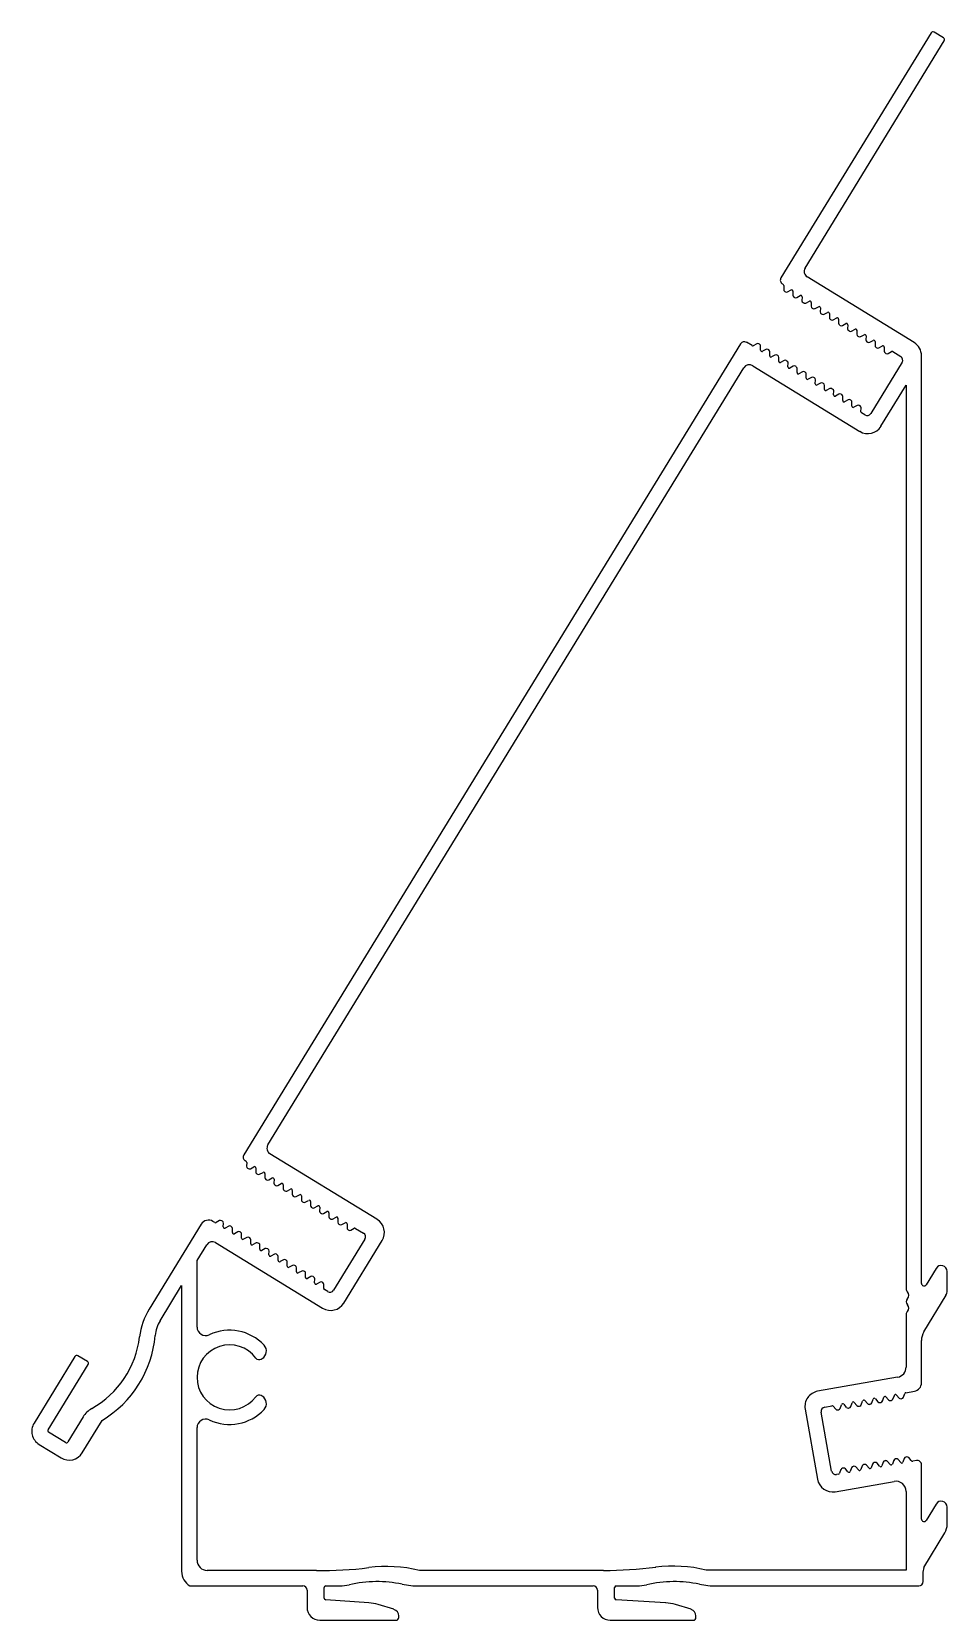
# Model space of a CAD drawing. Extents: x 2086 to 2192, y 1534 to 1719.
import ezdxf

# ---------------------------------------------------------------- set-up
doc = ezdxf.new("R2010")
doc.units = 0
doc.layers.get('0').update_dxf_attribs({"linetype": 'CONTINUOUS'})

msp = doc.modelspace()

# ---------------------------------------------------------------- linework, layer by layer
for p, q in [((2190.61, 1719.04), (2173.08, 1690.43)), ((2192.07, 1718.44), (2190.96, 1719.12)), ((2175.9, 1691.58), (2192.15, 1718.1)), ((2188.62, 1682.9), (2176.14, 1690.55)), ((2173.25, 1689.74), (2173.35, 1689.68)), ((2173.42, 1689.54), (2173.41, 1689.08)), ((2173.53, 1688.86), (2173.61, 1688.81)), ((2173.86, 1688.81), (2174.27, 1689.03)), ((2174.49, 1688.89), (2174.48, 1688.43)), ((2174.6, 1688.21), (2174.68, 1688.16)), ((2174.93, 1688.15), (2175.33, 1688.37)), ((2175.56, 1688.24), (2175.54, 1687.78)), ((2175.66, 1687.56), (2175.74, 1687.51)), ((2175.99, 1687.5), (2176.4, 1687.72)), ((2176.62, 1687.58), (2176.61, 1687.12)), ((2176.73, 1686.9), (2176.81, 1686.85)), ((2177.06, 1686.85), (2177.47, 1687.07)), ((2177.69, 1686.93), (2177.68, 1686.47)), ((2177.79, 1686.25), (2177.88, 1686.2)), ((2178.13, 1686.19), (2178.53, 1686.41)), ((2178.75, 1686.28), (2178.74, 1685.82)), ((2178.86, 1685.6), (2178.94, 1685.55)), ((2179.19, 1685.54), (2179.6, 1685.76)), ((2179.82, 1685.63), (2179.81, 1685.16)), ((2179.93, 1684.94), (2180.01, 1684.89)), ((2180.26, 1684.89), (2180.66, 1685.11)), ((2180.88, 1684.97), (2180.87, 1684.51)), ((2180.99, 1684.29), (2181.07, 1684.24)), ((2181.32, 1684.23), (2181.73, 1684.45)), ((2181.95, 1684.32), (2181.94, 1683.86)), ((2182.06, 1683.64), (2182.14, 1683.59)), ((2182.39, 1683.58), (2182.79, 1683.8)), ((2183.02, 1683.67), (2183, 1683.2)), ((2183.45, 1682.93), (2183.86, 1683.15)), ((2168.38, 1682.76), (2110.38, 1588.11)), ((2169.71, 1682.53), (2169.07, 1682.92)), ((2170.26, 1682.74), (2169.86, 1682.52)), ((2170.59, 1682.69), (2170.51, 1682.74)), ((2170.7, 1682.01), (2170.71, 1682.47)), ((2171.33, 1682.09), (2170.92, 1681.87)), ((2171.66, 1682.04), (2171.58, 1682.08)), ((2171.77, 1681.35), (2171.78, 1681.82)), ((2172.39, 1681.44), (2171.99, 1681.22)), ((2172.72, 1681.38), (2172.64, 1681.43)), ((2183.12, 1682.98), (2183.2, 1682.93)), ((2184.08, 1683.01), (2184.07, 1682.55)), ((2184.19, 1682.33), (2184.27, 1682.28)), ((2184.52, 1682.28), (2184.93, 1682.5)), ((2185.15, 1682.36), (2185.14, 1681.9)), ((2185.26, 1681.68), (2185.34, 1681.63)), ((2185.59, 1681.62), (2185.99, 1681.84)), ((2186.14, 1681.84), (2187.06, 1681.28)), ((2188.63, 1682.89), (2188.62, 1682.9)), ((2189.49, 1573.11), (2189.49, 1681.36)), ((2113.2, 1589.26), (2168.76, 1679.94)), ((2169.79, 1680.19), (2182.29, 1672.53)), ((2172.83, 1680.7), (2172.84, 1681.16)), ((2173.46, 1680.79), (2173.05, 1680.56)), ((2173.79, 1680.73), (2173.71, 1680.78)), ((2173.9, 1680.05), (2173.91, 1680.51)), ((2174.52, 1680.13), (2174.12, 1679.91)), ((2174.86, 1680.08), (2174.77, 1680.13)), ((2174.96, 1679.39), (2174.98, 1679.86)), ((2175.59, 1679.48), (2175.18, 1679.26)), ((2175.92, 1679.42), (2175.84, 1679.47)), ((2187.22, 1680.59), (2183.57, 1674.62)), ((2176.03, 1678.74), (2176.04, 1679.2)), ((2176.66, 1678.83), (2176.25, 1678.61)), ((2176.99, 1678.77), (2176.91, 1678.82)), ((2177.09, 1678.09), (2177.11, 1678.55)), ((2177.72, 1678.17), (2177.32, 1677.95)), ((2178.05, 1678.12), (2177.97, 1678.17)), ((2178.16, 1677.43), (2178.17, 1677.9)), ((2178.79, 1677.52), (2178.38, 1677.3)), ((2184.76, 1673.13), (2187.69, 1677.91)), ((2187.69, 1677.91), (2187.69, 1572.47)), ((2179.12, 1677.46), (2179.04, 1677.51)), ((2179.23, 1676.78), (2179.24, 1677.24)), ((2179.85, 1676.87), (2179.45, 1676.65)), ((2180.18, 1676.81), (2180.1, 1676.86)), ((2180.29, 1676.13), (2180.3, 1676.59)), ((2180.92, 1676.21), (2180.51, 1675.99)), ((2181.25, 1676.16), (2181.17, 1676.21)), ((2181.36, 1675.48), (2181.37, 1675.94)), ((2181.99, 1675.56), (2181.58, 1675.34)), ((2182.32, 1675.5), (2182.24, 1675.55)), ((2182.42, 1674.82), (2182.44, 1675.28)), ((2182.88, 1674.46), (2182.5, 1674.69)), ((2110.55, 1587.43), (2110.65, 1587.36)), ((2110.73, 1587.23), (2110.71, 1586.77)), ((2111.16, 1586.49), (2111.57, 1586.71)), ((2125.92, 1580.59), (2113.44, 1588.23)), ((2110.83, 1586.55), (2110.91, 1586.5)), ((2111.79, 1586.58), (2111.78, 1586.11)), ((2111.9, 1585.89), (2111.98, 1585.84)), ((2112.23, 1585.84), (2112.64, 1586.06)), ((2112.86, 1585.92), (2112.84, 1585.46)), ((2112.96, 1585.24), (2113.05, 1585.19)), ((2113.3, 1585.19), (2113.7, 1585.41)), ((2113.92, 1585.27), (2113.91, 1584.81)), ((2114.03, 1584.59), (2114.11, 1584.54)), ((2114.36, 1584.53), (2114.77, 1584.75)), ((2114.99, 1584.62), (2114.98, 1584.15)), ((2115.1, 1583.94), (2115.18, 1583.89)), ((2115.43, 1583.88), (2115.83, 1584.1)), ((2116.05, 1583.96), (2116.04, 1583.5)), ((2116.16, 1583.28), (2116.24, 1583.23)), ((2116.49, 1583.23), (2116.9, 1583.45)), ((2117.12, 1583.31), (2117.11, 1582.85)), ((2117.23, 1582.63), (2117.31, 1582.58)), ((2117.56, 1582.57), (2117.96, 1582.79)), ((2118.19, 1582.66), (2118.17, 1582.2)), ((2118.29, 1581.98), (2118.37, 1581.93)), ((2118.62, 1581.92), (2119.03, 1582.14)), ((2119.25, 1582), (2119.24, 1581.54)), ((2119.36, 1581.32), (2119.44, 1581.27)), ((2119.69, 1581.27), (2120.1, 1581.49)), ((2120.32, 1581.35), (2120.31, 1580.89)), ((2105.42, 1580.01), (2099.35, 1570.11)), ((2107.01, 1580.21), (2106.79, 1580.34)), ((2107.56, 1580.43), (2107.16, 1580.21)), ((2107.89, 1580.37), (2107.81, 1580.42)), ((2108, 1579.69), (2108.01, 1580.15)), ((2108.63, 1579.78), (2108.22, 1579.56)), ((2108.96, 1579.72), (2108.88, 1579.77)), ((2109.07, 1579.04), (2109.08, 1579.5)), ((2120.42, 1580.67), (2120.51, 1580.62)), ((2120.76, 1580.61), (2121.16, 1580.83)), ((2121.38, 1580.7), (2121.37, 1580.24)), ((2121.49, 1580.02), (2121.57, 1579.97)), ((2121.82, 1579.96), (2122.23, 1580.18)), ((2122.45, 1580.04), (2122.44, 1579.58)), ((2122.56, 1579.36), (2122.64, 1579.31)), ((2122.89, 1579.31), (2123.29, 1579.53)), ((2123.44, 1579.52), (2124.36, 1578.96)), ((2125.94, 1580.58), (2125.92, 1580.59)), ((2104.93, 1575.77), (2106.06, 1577.62)), ((2107.1, 1577.87), (2119.59, 1570.22)), ((2109.69, 1579.12), (2109.29, 1578.9)), ((2110.03, 1579.07), (2109.94, 1579.12)), ((2110.13, 1578.39), (2110.14, 1578.85)), ((2110.76, 1578.47), (2110.35, 1578.25)), ((2111.09, 1578.41), (2111.01, 1578.46)), ((2111.2, 1577.73), (2111.21, 1578.19)), ((2111.83, 1577.82), (2111.42, 1577.6)), ((2112.16, 1577.76), (2112.08, 1577.81)), ((2112.26, 1577.08), (2112.28, 1577.54)), ((2124.52, 1578.27), (2120.87, 1572.31)), ((2122.06, 1570.81), (2126.53, 1578.1)), ((2104.93, 1568.01), (2104.93, 1575.77)), ((2112.89, 1577.16), (2112.49, 1576.94)), ((2113.22, 1577.11), (2113.14, 1577.16)), ((2113.33, 1576.43), (2113.34, 1576.89)), ((2113.96, 1576.51), (2113.55, 1576.29)), ((2114.29, 1576.45), (2114.21, 1576.5)), ((2114.4, 1575.77), (2114.41, 1576.24)), ((2115.02, 1575.86), (2114.62, 1575.64)), ((2115.35, 1575.8), (2115.27, 1575.85)), ((2115.46, 1575.12), (2115.47, 1575.58)), ((2116.09, 1575.2), (2115.68, 1574.98)), ((2116.42, 1575.15), (2116.34, 1575.2)), ((2116.53, 1574.47), (2116.54, 1574.93)), ((2117.15, 1574.55), (2116.75, 1574.33)), ((2117.49, 1574.5), (2117.4, 1574.55)), ((2117.59, 1573.81), (2117.61, 1574.28)), ((2118.22, 1573.9), (2117.81, 1573.68)), ((2118.55, 1573.84), (2118.47, 1573.89)), ((2191.19, 1574.85), (2190.05, 1572.95)), ((2192.49, 1572.25), (2192.49, 1574.49)), ((2100.62, 1568.75), (2103.13, 1572.84)), ((2103.13, 1572.84), (2103.13, 1539.51)), ((2118.66, 1573.16), (2118.67, 1573.62)), ((2119.29, 1573.25), (2118.88, 1573.03)), ((2119.62, 1573.19), (2119.54, 1573.24)), ((2119.72, 1572.51), (2119.74, 1572.97)), ((2120.18, 1572.14), (2119.8, 1572.38)), ((2189.78, 1567.46), (2192.35, 1571.73)), ((2187.69, 1569.48), (2187.69, 1563.34)), ((2189.49, 1561.51), (2189.49, 1566.43)), ((2090.68, 1564.58), (2085.91, 1556.79)), ((2092.14, 1563.98), (2091.03, 1564.66)), ((2087.55, 1556.02), (2092.22, 1563.64)), ((2112.43, 1564.28), (2112.53, 1564.33)), ((2186.7, 1562.16), (2177.36, 1560.51)), ((2112.53, 1559.95), (2112.43, 1560.01)), ((2180, 1558.52), (2180.16, 1558.95)), ((2180.42, 1559), (2180.71, 1558.64)), ((2181.23, 1558.73), (2181.39, 1559.17)), ((2181.65, 1559.21), (2181.94, 1558.86)), ((2182.46, 1558.95), (2182.62, 1559.38)), ((2182.88, 1559.43), (2183.18, 1559.08)), ((2183.41, 1558.99), (2183.5, 1559.01)), ((2183.7, 1559.17), (2183.85, 1559.6)), ((2184.11, 1559.65), (2184.41, 1559.29)), ((2184.64, 1559.21), (2184.74, 1559.22)), ((2184.93, 1559.38), (2185.08, 1559.82)), ((2185.34, 1559.86), (2185.64, 1559.51)), ((2185.87, 1559.42), (2185.97, 1559.44)), ((2186.16, 1559.6), (2186.32, 1560.04)), ((2186.57, 1560.08), (2186.87, 1559.73)), ((2187.1, 1559.64), (2187.2, 1559.66)), ((2187.39, 1559.82), (2187.55, 1560.25)), ((2187.66, 1560.35), (2188.67, 1560.53)), ((2091.64, 1557.52), (2089.85, 1554.61)), ((2091.53, 1553.34), (2093.85, 1557.12)), ((2175.9, 1558.43), (2177.35, 1550.25)), ((2179, 1551.21), (2177.79, 1558.09)), ((2178.19, 1558.67), (2179.04, 1558.83)), ((2179.19, 1558.78), (2179.48, 1558.42)), ((2179.72, 1558.34), (2179.81, 1558.36)), ((2180.95, 1558.56), (2181.04, 1558.57)), ((2182.18, 1558.77), (2182.27, 1558.79)), ((2089.57, 1554.54), (2087.61, 1555.74)), ((2104.93, 1540.81), (2104.93, 1556.27)), ((2086.5, 1554.31), (2089.06, 1552.74)), ((2180.38, 1551.55), (2180.28, 1551.53)), ((2181.32, 1551.59), (2181.16, 1551.16)), ((2181.61, 1551.77), (2181.51, 1551.75)), ((2182.14, 1551.33), (2181.84, 1551.68)), ((2182.55, 1551.81), (2182.4, 1551.37)), ((2182.84, 1551.98), (2182.74, 1551.97)), ((2183.37, 1551.55), (2183.07, 1551.9)), ((2183.78, 1552.02), (2183.63, 1551.59)), ((2184.07, 1552.2), (2183.98, 1552.19)), ((2184.6, 1551.76), (2184.3, 1552.12)), ((2185.02, 1552.24), (2184.86, 1551.81)), ((2185.3, 1552.42), (2185.21, 1552.4)), ((2185.83, 1551.98), (2185.54, 1552.33)), ((2186.25, 1552.46), (2186.09, 1552.02)), ((2186.53, 1552.64), (2186.44, 1552.62)), ((2187.06, 1552.2), (2186.77, 1552.55)), ((2187.48, 1552.68), (2187.32, 1552.24)), ((2187.76, 1552.85), (2187.67, 1552.84)), ((2188.28, 1552.44), (2188, 1552.77)), ((2188.91, 1552.45), (2188.46, 1552.37)), ((2189.49, 1545.61), (2189.49, 1551.95)), ((2179.43, 1548.79), (2186.29, 1550)), ((2179.82, 1550.84), (2179.58, 1550.8)), ((2180.09, 1551.37), (2179.93, 1550.94)), ((2180.91, 1551.11), (2180.61, 1551.47)), ((2187.69, 1548.82), (2187.69, 1539.65)), ((2191.19, 1547.35), (2190.05, 1545.45)), ((2192.49, 1545.02), (2192.49, 1546.99)), ((2189.78, 1539.96), (2192.21, 1543.99)), ((2118.88, 1539.61), (2106.13, 1539.61)), ((2152.37, 1539.61), (2130.88, 1539.61)), ((2187.69, 1539.65), (2164.36, 1539.65)), ((2189.67, 1538.3), (2189.67, 1539.21)), ((2104.1, 1537.8), (2117.27, 1537.8)), ((2117.77, 1537.3), (2117.77, 1535.3)), ((2119.77, 1536.39), (2119.77, 1537.6)), ((2119.97, 1537.8), (2121.58, 1537.8)), ((2130.88, 1537.8), (2151.17, 1537.8)), ((2151.67, 1537.3), (2151.67, 1535.3)), ((2153.67, 1536.39), (2153.67, 1537.6)), ((2153.87, 1537.8), (2156.28, 1537.8)), ((2165.58, 1537.8), (2189.17, 1537.8)), ((2124.98, 1535.83), (2119.95, 1536.19)), ((2127.9, 1535.07), (2126.08, 1535.62)), ((2159.63, 1535.83), (2153.85, 1536.19)), ((2162.6, 1535.07), (2160.78, 1535.62)), ((2119.27, 1533.8), (2128.17, 1533.8)), ((2128.47, 1534.1), (2128.47, 1534.3)), ((2153.17, 1533.8), (2162.87, 1533.8)), ((2163.17, 1534.1), (2163.17, 1534.3))]:
    msp.add_line(p, q)
for centre, radius, start, end in [((2190.83, 1718.91), 0.25, 58.5, 148.5), ((2191.93, 1718.23), 0.25, 328.5, 58.5), ((2176.54, 1691.19), 0.75, 148.5, 238.5), ((2173.51, 1690.17), 0.5, 148.5, 238.5), ((2173.27, 1689.55), 0.15, 358.5, 58.5), ((2173.66, 1689.08), 0.25, 178.5, 238.5), ((2173.74, 1689.03), 0.25, 238.5, 298.5), ((2174.34, 1688.89), 0.15, 358.5, 118.5), ((2174.73, 1688.42), 0.25, 178.5, 238.5), ((2174.81, 1688.37), 0.25, 238.5, 298.5), ((2175.41, 1688.24), 0.15, 358.5, 118.5), ((2175.79, 1687.77), 0.25, 178.5, 238.5), ((2175.87, 1687.72), 0.25, 238.5, 298.5), ((2176.47, 1687.59), 0.15, 358.5, 118.5), ((2176.86, 1687.12), 0.25, 178.5, 238.5), ((2176.94, 1687.07), 0.25, 238.5, 298.5), ((2177.54, 1686.94), 0.15, 358.5, 118.5), ((2177.93, 1686.46), 0.25, 178.5, 238.5), ((2178.01, 1686.41), 0.25, 238.5, 298.5), ((2178.6, 1686.28), 0.15, 358.5, 118.5), ((2178.99, 1685.81), 0.25, 178.5, 238.5), ((2179.07, 1685.76), 0.25, 238.5, 298.5), ((2179.67, 1685.63), 0.15, 358.5, 118.5), ((2180.06, 1685.16), 0.25, 178.5, 238.5), ((2180.73, 1684.98), 0.15, 358.5, 118.5), ((2180.14, 1685.11), 0.25, 238.5, 298.5), ((2181.12, 1684.5), 0.25, 178.5, 238.5), ((2181.2, 1684.45), 0.25, 238.5, 298.5), ((2181.8, 1684.32), 0.15, 358.5, 118.5), ((2182.19, 1683.85), 0.25, 178.5, 238.5), ((2182.27, 1683.8), 0.25, 238.5, 298.5), ((2182.87, 1683.67), 0.15, 358.5, 118.5), ((2183.25, 1683.2), 0.25, 178.5, 238.5), ((2183.93, 1683.02), 0.15, 358.5, 118.5), ((2168.8, 1682.49), 0.5, 58.5, 148.5), ((2169.78, 1682.66), 0.15, 238.5, 298.5), ((2170.38, 1682.52), 0.25, 58.5, 118.5), ((2170.46, 1682.48), 0.25, 358.5, 58.5), ((2170.85, 1682), 0.15, 178.5, 298.5), ((2171.45, 1681.87), 0.25, 58.5, 118.5), ((2171.53, 1681.82), 0.25, 358.5, 58.5), ((2171.92, 1681.35), 0.15, 178.5, 298.5), ((2172.51, 1681.22), 0.25, 58.5, 118.5), ((2172.59, 1681.17), 0.25, 358.5, 58.5), ((2183.34, 1683.15), 0.25, 238.5, 298.5), ((2184.32, 1682.54), 0.25, 178.5, 238.5), ((2184.4, 1682.49), 0.25, 238.5, 298.5), ((2185, 1682.36), 0.15, 358.5, 118.5), ((2185.39, 1681.89), 0.25, 178.5, 238.5), ((2185.47, 1681.84), 0.25, 238.5, 298.5), ((2186.06, 1681.71), 0.15, 58.5, 118.5), ((2186.8, 1680.85), 0.5, 328.5, 58.4999), ((2187.69, 1681.36), 1.8, 0, 58.5), ((2169.4, 1679.55), 0.75, 58.5, 148.5), ((2172.98, 1680.7), 0.15, 178.5, 298.5), ((2173.58, 1680.57), 0.25, 58.5, 118.5), ((2173.66, 1680.52), 0.25, 358.5, 58.5), ((2174.05, 1680.04), 0.15, 178.5, 298.5), ((2174.64, 1679.91), 0.25, 58.5, 118.5), ((2174.73, 1679.86), 0.25, 358.5, 58.5), ((2175.11, 1679.39), 0.15, 178.5, 298.5), ((2175.71, 1679.26), 0.25, 58.5, 118.5), ((2175.79, 1679.21), 0.25, 358.5, 58.5), ((2176.18, 1678.74), 0.15, 178.5, 298.5), ((2176.78, 1678.61), 0.25, 58.5, 118.5), ((2176.86, 1678.56), 0.25, 358.5, 58.5), ((2177.24, 1678.08), 0.15, 178.5, 298.5), ((2177.84, 1677.95), 0.25, 58.5, 118.5), ((2177.92, 1677.9), 0.25, 358.5, 58.5), ((2178.91, 1677.3), 0.25, 58.5, 118.5), ((2178.31, 1677.43), 0.15, 178.5, 298.5), ((2178.99, 1677.25), 0.25, 358.5, 58.5), ((2179.38, 1676.78), 0.15, 178.5, 298.5), ((2179.97, 1676.65), 0.25, 58.5, 118.5), ((2180.05, 1676.6), 0.25, 358.5, 58.5), ((2180.44, 1676.12), 0.15, 178.5, 298.5), ((2181.04, 1675.99), 0.25, 58.5, 118.5), ((2181.12, 1675.94), 0.25, 358.5, 58.5), ((2181.51, 1675.47), 0.15, 178.5, 298.5), ((2182.1, 1675.34), 0.25, 58.5, 118.5), ((2182.19, 1675.29), 0.25, 358.5, 58.5), ((2182.57, 1674.82), 0.15, 178.5, 238.5), ((2183.14, 1674.88), 0.5, 238.5, 328.5), ((2183.23, 1674.07), 1.8, 238.5, 328.5), ((2113.84, 1588.87), 0.75, 148.5, 238.5), ((2110.81, 1587.85), 0.5, 148.5, 238.5), ((2110.58, 1587.23), 0.15, 358.5, 58.5), ((2110.96, 1586.76), 0.25, 178.5, 238.5), ((2111.64, 1586.58), 0.15, 358.5, 118.5), ((2111.04, 1586.71), 0.25, 238.5, 298.5), ((2112.03, 1586.11), 0.25, 178.5, 238.5), ((2112.11, 1586.06), 0.25, 238.5, 298.5), ((2112.71, 1585.93), 0.15, 358.5, 118.5), ((2113.09, 1585.45), 0.25, 178.5, 238.5), ((2113.18, 1585.4), 0.25, 238.5, 298.5), ((2113.77, 1585.27), 0.15, 358.5, 118.5), ((2114.16, 1584.8), 0.25, 178.5, 238.5), ((2114.24, 1584.75), 0.25, 238.5, 298.5), ((2114.84, 1584.62), 0.15, 358.5, 118.5), ((2115.23, 1584.15), 0.25, 178.5, 238.5), ((2115.31, 1584.1), 0.25, 238.5, 298.5), ((2115.9, 1583.97), 0.15, 358.5, 118.5), ((2116.29, 1583.5), 0.25, 178.5, 238.5), ((2116.37, 1583.45), 0.25, 238.5, 298.5), ((2116.97, 1583.31), 0.15, 358.5, 118.5), ((2117.36, 1582.84), 0.25, 178.5, 238.5), ((2117.44, 1582.79), 0.25, 238.5, 298.5), ((2118.04, 1582.66), 0.15, 358.5, 118.5), ((2118.42, 1582.19), 0.25, 178.5, 238.5), ((2118.5, 1582.14), 0.25, 238.5, 298.5), ((2119.1, 1582.01), 0.15, 358.5, 118.5), ((2119.49, 1581.54), 0.25, 178.5, 238.5), ((2119.57, 1581.49), 0.25, 238.5, 298.5), ((2120.17, 1581.36), 0.15, 358.5, 118.5), ((2106.27, 1579.49), 1, 58.5, 148.5), ((2107.08, 1580.34), 0.15, 238.5, 298.5), ((2107.68, 1580.21), 0.25, 58.5, 118.5), ((2107.76, 1580.16), 0.25, 358.5, 58.5), ((2108.15, 1579.69), 0.15, 178.5, 298.5), ((2108.75, 1579.56), 0.25, 58.5, 118.5), ((2108.83, 1579.51), 0.25, 358.5, 58.5), ((2120.56, 1580.88), 0.25, 178.5, 238.5), ((2120.64, 1580.83), 0.25, 238.5, 298.5), ((2121.23, 1580.7), 0.15, 358.5, 118.5), ((2121.62, 1580.23), 0.25, 178.5, 238.5), ((2121.7, 1580.18), 0.25, 238.5, 298.5), ((2122.3, 1580.05), 0.15, 358.5, 118.5), ((2122.69, 1579.58), 0.25, 178.5, 238.5), ((2122.77, 1579.53), 0.25, 238.5, 298.5), ((2123.36, 1579.4), 0.15, 58.5, 118.5), ((2125, 1579.04), 1.8, 328.5, 58.5), ((2106.7, 1577.23), 0.75, 58.5, 148.5), ((2109.22, 1579.03), 0.15, 178.5, 298.5), ((2109.81, 1578.9), 0.25, 58.5, 118.5), ((2109.89, 1578.85), 0.25, 358.5, 58.5), ((2110.28, 1578.38), 0.15, 178.5, 298.5), ((2110.88, 1578.25), 0.25, 58.5, 118.5), ((2110.96, 1578.2), 0.25, 358.5, 58.5), ((2111.35, 1577.73), 0.15, 178.5, 298.5), ((2111.94, 1577.6), 0.25, 58.5, 118.5), ((2112.03, 1577.55), 0.25, 358.5, 58.5), ((2124.1, 1578.54), 0.5, 328.5, 58.4999), ((2112.41, 1577.08), 0.15, 178.5, 298.5), ((2113.01, 1576.94), 0.25, 58.5, 118.5), ((2113.09, 1576.89), 0.25, 358.5, 58.5), ((2113.48, 1576.42), 0.15, 178.5, 298.5), ((2114.08, 1576.29), 0.25, 58.5, 118.5), ((2114.16, 1576.24), 0.25, 358.5, 58.5), ((2114.55, 1575.77), 0.15, 178.5, 298.5), ((2115.14, 1575.64), 0.25, 58.5, 118.5), ((2115.22, 1575.59), 0.25, 358.5, 58.5), ((2115.61, 1575.12), 0.15, 178.5, 298.5), ((2116.21, 1574.99), 0.25, 58.5, 118.5), ((2116.29, 1574.94), 0.25, 358.5, 58.5), ((2116.68, 1574.46), 0.15, 178.5, 298.5), ((2117.27, 1574.33), 0.25, 58.5, 118.5), ((2117.36, 1574.28), 0.25, 358.5, 58.5), ((2117.74, 1573.81), 0.15, 178.5, 298.5), ((2118.34, 1573.68), 0.25, 58.5, 118.5), ((2118.42, 1573.63), 0.25, 358.5, 58.5), ((2191.79, 1574.49), 0.7, 0, 148.9761), ((2118.81, 1573.16), 0.15, 178.5, 298.5), ((2119.41, 1573.03), 0.25, 58.5, 118.5), ((2119.49, 1572.98), 0.25, 358.5, 58.5), ((2119.87, 1572.5), 0.15, 178.5, 238.5), ((2120.44, 1572.57), 0.5, 238.5, 328.5), ((2188.19, 1572.47), 0.5, 180, 224.0486), ((2187.43, 1571.72), 0.567, 316.3972, 44.0486), ((2189.79, 1573.11), 0.3, 180, 328.9761), ((2191.49, 1572.25), 1, 328.9761, 0), ((2106.17, 1565.93), 8, 148.5, 173.1875), ((2120.53, 1571.75), 1.8, 238.5, 328.5), ((2188.22, 1570.97), 0.521, 136.3972, 223.6034), ((2187.43, 1570.22), 0.567, 315.9514, 43.6034), ((2104.04, 1566.66), 4, 148.5, 174.768), ((2188.19, 1569.48), 0.5, 135.9514, 180), ((2087.16, 1568.2), 11.15, 299.4882, 353.1875), ((2087.16, 1568.2), 12.95, 301.123, 354.768), ((2105.93, 1568.01), 1, 180, 295.5164), ((2108.73, 1562.14), 5.5, 42.8396, 115.5164), ((2191.49, 1566.43), 2, 148.9761, 180), ((2090.9, 1564.45), 0.25, 58.5, 148.5), ((2108.73, 1562.14), 3.8, 36.3158, 323.3226), ((2112.03, 1565.2), 1, 300, 42.8396), ((2092.01, 1563.77), 0.25, 328.5, 58.5), ((2112.18, 1564.71), 0.5, 219.4355, 300.0756), ((2186.49, 1563.34), 1.2, 280, 360), ((2188.49, 1561.51), 1, 280, 0), ((2112.18, 1559.57), 0.5, 60, 143.3226), ((2112.03, 1559.08), 1, 317.1604, 60), ((2177.68, 1558.74), 1.8, 100, 190), ((2180.3, 1558.9), 0.15, 40, 160), ((2181.53, 1559.12), 0.15, 40, 160), ((2182.23, 1559.04), 0.25, 280, 340), ((2182.76, 1559.33), 0.15, 40, 160), ((2183.37, 1559.24), 0.25, 220, 280), ((2183.46, 1559.25), 0.25, 280, 340), ((2183.99, 1559.55), 0.15, 40, 160), ((2184.6, 1559.45), 0.25, 220, 280), ((2184.69, 1559.47), 0.25, 280, 340), ((2185.23, 1559.77), 0.15, 40, 160), ((2185.83, 1559.67), 0.25, 220, 280), ((2185.92, 1559.69), 0.25, 280, 340), ((2186.46, 1559.98), 0.15, 40, 160), ((2187.06, 1559.89), 0.25, 220, 280), ((2187.15, 1559.9), 0.25, 280, 340), ((2187.69, 1560.2), 0.15, 100, 160), ((2094.02, 1556.06), 2.8, 119.4882, 148.5), ((2105.93, 1556.27), 1, 64.4836, 180), ((2108.73, 1562.14), 5.5, 244.4836, 317.1604), ((2178.28, 1558.18), 0.5, 100.5745, 190), ((2179.07, 1558.68), 0.15, 40, 100.5745), ((2179.67, 1558.59), 0.25, 220, 280), ((2179.77, 1558.6), 0.25, 280, 340), ((2180.91, 1558.8), 0.25, 220, 280), ((2181, 1558.82), 0.25, 280, 340), ((2182.14, 1559.02), 0.25, 220, 280), ((2087.44, 1555.85), 1.8, 148.5, 238.5), ((2087.72, 1555.91), 0.2, 148.5, 238.5), ((2090, 1554.28), 1.8, 238.5, 328.5), ((2089.68, 1554.71), 0.2, 238.5, 328.5), ((2180.33, 1551.29), 0.25, 100, 160), ((2180.42, 1551.3), 0.25, 40, 100), ((2181.56, 1551.5), 0.25, 100, 160), ((2181.65, 1551.52), 0.25, 40, 100), ((2182.79, 1551.72), 0.25, 100, 160), ((2182.88, 1551.74), 0.25, 40, 100), ((2183.49, 1551.64), 0.15, 220, 340), ((2184.02, 1551.94), 0.25, 100, 160), ((2184.11, 1551.96), 0.25, 40, 100), ((2184.72, 1551.86), 0.15, 220, 340), ((2185.25, 1552.16), 0.25, 100, 160), ((2185.34, 1552.17), 0.25, 40, 100), ((2185.95, 1552.08), 0.15, 220, 340), ((2186.48, 1552.37), 0.25, 100, 160), ((2186.58, 1552.39), 0.25, 40, 100), ((2187.18, 1552.29), 0.15, 220, 340), ((2187.71, 1552.59), 0.25, 100, 160), ((2187.81, 1552.61), 0.25, 40, 100), ((2188.43, 1552.56), 0.2, 220, 280), ((2188.99, 1551.95), 0.5, 0, 100), ((2179.12, 1550.57), 1.8, 190, 280), ((2179.5, 1551.29), 0.5, 190, 280), ((2179.79, 1550.99), 0.15, 280, 340), ((2181.02, 1551.21), 0.15, 220, 340), ((2182.25, 1551.42), 0.15, 220, 340), ((2186.49, 1548.82), 1.2, 0, 100), ((2191.79, 1546.99), 0.7, 0, 148.9761), ((2189.79, 1545.61), 0.3, 180, 328.9761), ((2190.49, 1545.02), 2, 328.9761, 0), ((2106.13, 1540.81), 1.2, 180, 270), ((2105.13, 1539.51), 2, 180, 239.0365), ((2119.71, 1580.39), 40.79, 268.8346, 277.4286), ((2127.01, 1523.52), 16.55, 76.4759, 97.0437), ((2152.37, 1589.31), 49.7, 270, 277.0437), ((2160.49, 1523.56), 16.55, 76.4759, 97.0437), ((2191.66, 1539.28), 2, 160.3533, 182.1014), ((2117.27, 1537.3), 0.5, 0, 90), ((2119.97, 1537.6), 0.2, 90, 180), ((2121.58, 1542.8), 5, 270, 283.0196), ((2125.97, 1523.85), 14.45, 78.3928, 103.0196), ((2130.88, 1547.8), 10, 258.3929, 270), ((2151.17, 1537.3), 0.5, 0, 90), ((2153.87, 1537.6), 0.2, 90, 180), ((2156.28, 1542.8), 5, 270, 283.0196), ((2160.67, 1523.85), 14.45, 78.3928, 103.0196), ((2165.58, 1547.8), 10, 258.3928, 270), ((2189.17, 1538.3), 0.5, 270, 0), ((2119.27, 1535.3), 1.5, 180, 270), ((2119.97, 1536.39), 0.2, 180, 265.9197), ((2124.62, 1530.84), 5, 73, 85.9197), ((2127.67, 1534.3), 0.8, 0, 73), ((2153.17, 1535.3), 1.5, 180, 270), ((2153.87, 1536.39), 0.2, 180, 266.4808), ((2159.32, 1530.84), 5, 73, 86.4808), ((2162.37, 1534.3), 0.8, 0, 73), ((2128.17, 1534.1), 0.3, 270.0001, 0.0001), ((2162.87, 1534.1), 0.3, 270, 0)]:
    msp.add_arc(centre, radius, start, end)

doc.saveas('drawing.dxf')
